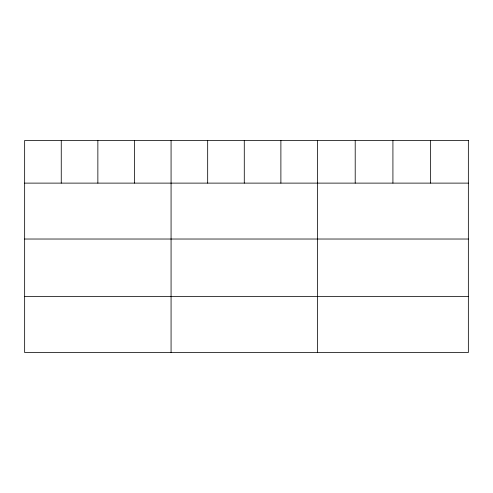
<?xml version="1.0" encoding="UTF-8"?>
<svg xmlns="http://www.w3.org/2000/svg" width="493" height="493" viewBox="0 0 493 493"><rect width="100%" height="100%" fill="white"/><g stroke="black" fill="none" stroke-linecap="round" stroke-linejoin="round"><path stroke-width="0.74" d="M24.65 183.119L468.35 183.119M24.65 239.025L468.35 239.025M24.65 296.626L468.35 296.626M430.635 140.468L430.635 183.119M392.921 140.468L392.921 183.119M355.206 140.468L355.206 183.119M317.492 140.468L317.492 352.532M280.887 140.468L280.887 183.119M244.281 140.468L244.281 183.119M207.676 140.468L207.676 183.119M171.071 140.468L171.071 352.532M134.466 140.468L134.466 183.119M97.861 140.468L97.861 183.119M61.255 140.468L61.255 183.119M468.35 140.468L24.65 140.468L24.65 352.532L468.35 352.532L468.35 140.468"/></g></svg>
